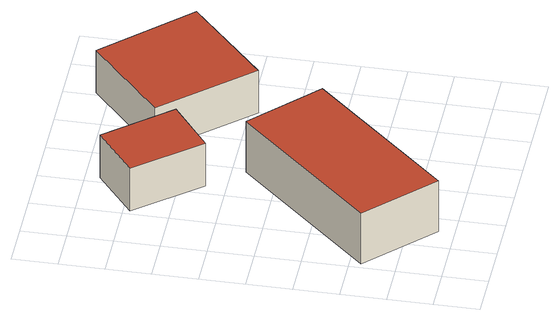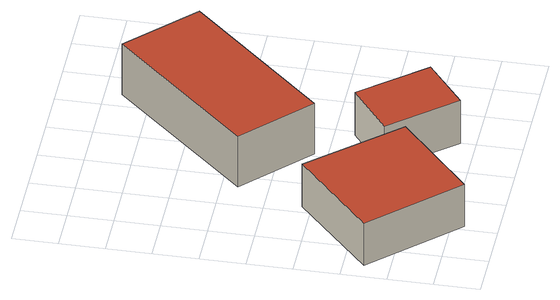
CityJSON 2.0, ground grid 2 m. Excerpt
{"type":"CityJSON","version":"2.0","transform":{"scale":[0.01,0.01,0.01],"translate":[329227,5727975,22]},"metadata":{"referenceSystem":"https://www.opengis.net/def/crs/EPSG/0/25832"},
"CityObjects":{
"building1":{"type":"Building","attributes":{"Geometrietyp2DReferenz":"3000","Gemeindeschluessel":"05170048","function":"31001_2723","roofType":"1000","measuredHeight":2.63},"address":[{"country":"Germany","locality":"Wesel","thoroughfareNumber":"6","thoroughfareName":"Auf dem Mars"}],"geometry":[{"type":"Solid","lod":"2","boundaries":[[[[0,1,2,3]],[[4,5,1,0]],[[6,7,5,4]],[[3,2,7,6]],[[4,0,3,6]],[[1,5,7,2]]]],"semantics":{"surfaces":[{"type":"WallSurface"},{"type":"RoofSurface"},{"type":"GroundSurface"}],"values":[[0,0,0,0,1,2]]}}]},
"building2":{"type":"Building","attributes":{"Geometrietyp2DReferenz":"3000","Gemeindeschluessel":"05170048","function":"31001_2723","roofType":"1000","measuredHeight":2.22},"address":[{"country":"Germany","locality":"Wesel","thoroughfareNumber":"6","thoroughfareName":"Auf dem Mars"}],"geometry":[{"type":"Solid","lod":"2","boundaries":[[[[8,9,10,11]],[[12,13,9,8]],[[14,15,13,12]],[[11,10,15,14]],[[12,8,11,14]],[[9,13,15,10]]]],"semantics":{"surfaces":[{"type":"WallSurface"},{"type":"RoofSurface"},{"type":"GroundSurface"}],"values":[[0,0,0,0,1,2]]}}]},
"building3":{"type":"Building","attributes":{"Geometrietyp2DReferenz":"3000","Gemeindeschluessel":"05170048","function":"31001_2723","roofType":"1000","measuredHeight":2.19},"address":[{"country":"Germany","locality":"Wesel","thoroughfareNumber":"6","thoroughfareName":"Auf dem Mars"}],"geometry":[{"type":"Solid","lod":"2","boundaries":[[[[16,17,18,19]],[[20,21,17,16]],[[22,23,21,20]],[[19,18,23,22]],[[20,16,19,22]],[[17,21,23,18]]]],"semantics":{"surfaces":[{"type":"WallSurface"},{"type":"RoofSurface"},{"type":"GroundSurface"}],"values":[[0,0,0,0,1,2]]}}]}
},
"vertices":[
[870,670,346],[870,670,83],[585,943,83],[585,943,346],[316,74,346],[316,74,83],[30,352,346],[30,352,83],
[439,1089,318],[439,1089,96],[655,1255,96],[655,1255,318],[206,1369,318],[206,1369,96],[418,1535,318],[418,1535,96],
[981,963,320],[981,963,100],[1346,1293,100],[1346,1293,320],[642,1341,320],[642,1341,100],[1000,1658,320],[1000,1658,100]
]}
